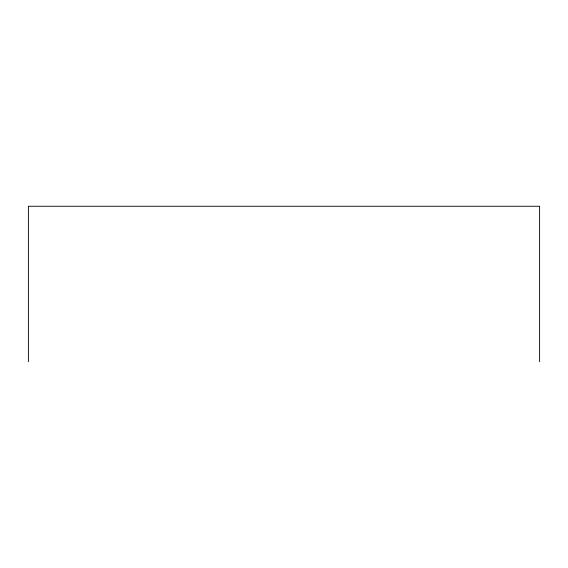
<?xml version="1.0" encoding="UTF-8"?>
<svg xmlns="http://www.w3.org/2000/svg" width="568" height="568" viewBox="0 0 568 568"><rect width="100%" height="100%" fill="white"/><g stroke="black" fill="none" stroke-linecap="round" stroke-linejoin="round"><path stroke-width="0.85" d="M539.6 361.738L539.6 206.262L28.4 206.262L28.4 361.738"/></g></svg>
